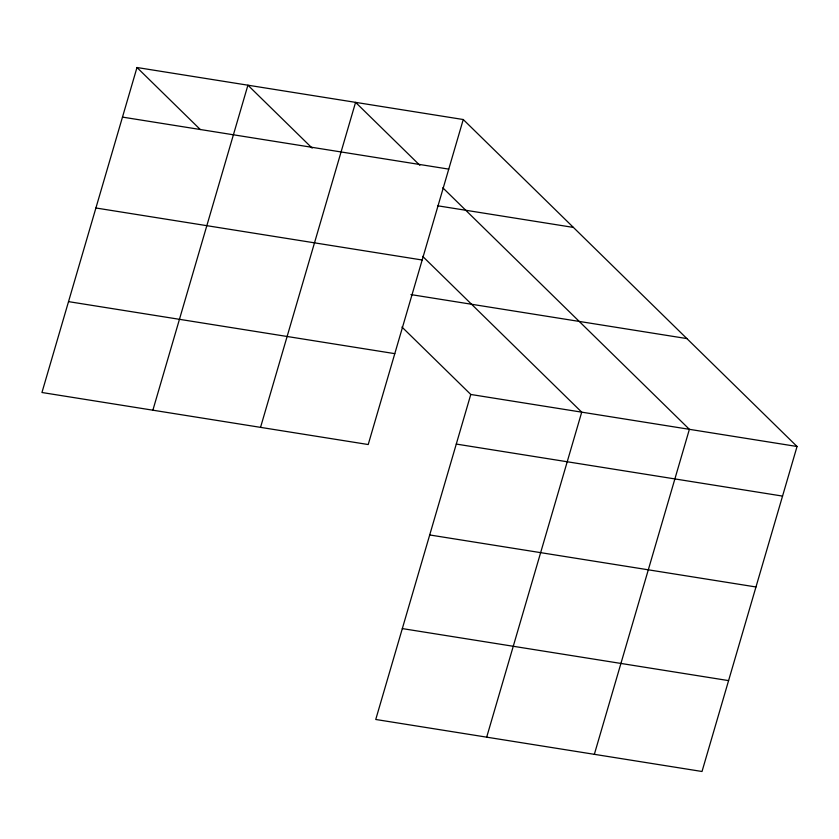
<?xml version="1.0" encoding="UTF-8"?>
<svg xmlns="http://www.w3.org/2000/svg" width="839" height="839" viewBox="0 0 839 839"><rect width="100%" height="100%" fill="white"/><g stroke="black" fill="none" stroke-linecap="round" stroke-linejoin="round"><path stroke-width="1.26" d="M136.988 67.508L41.95 392.505L368.216 444.534L463.254 119.526L136.988 67.508L200.322 129.552M152.876 410.198L247.914 85.19L312.171 148.136M260.541 427.366L355.579 102.358L419.836 165.304M401.944 327.032L470.784 394.466L375.746 719.474L702.012 771.492L797.05 446.495L463.254 119.526M486.683 737.166L581.721 412.159L422.657 256.356M594.348 754.324L689.385 429.327L442.793 187.779M122.484 117.103L448.75 169.121M437.538 205.765L573.404 227.421M95.908 207.988L422.174 260.006M410.942 294.594L686.9 338.589M68.525 301.631L394.791 353.649M470.784 394.466L797.05 446.495M456.29 444.072L782.546 496.09M429.704 534.957L755.97 586.975M402.332 628.589L728.588 680.607"/></g></svg>
